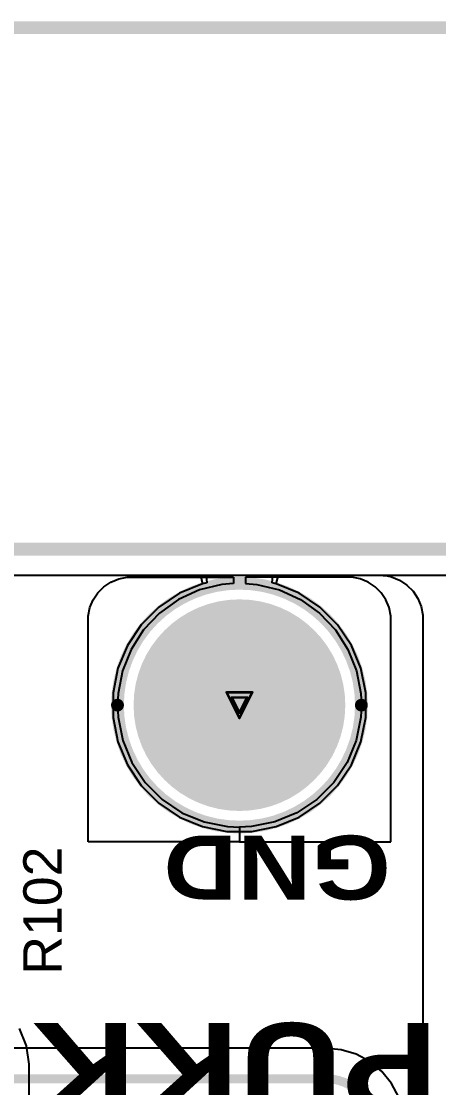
# Model space of a CAD drawing. Header units: inches. Extents: x -5 to 230, y -4 to 159.
# Drawn here: x 72.97 to 81.25, y 65.81 to 86.99 of the extents above; entities that cross this region are included whole.
import ezdxf

# ---------------------------------------------------------------- set-up
doc = ezdxf.new("R2010")
doc.units = ezdxf.units.IN
for name, color, linetype in [('Board Outline', 216, 'Continuous'), ('Bottom Layer', 5, 'Continuous'), ('Bottom Solder', 6, 'Continuous'), ('Dimension', 6, 'Continuous'), ('Drill Drawing', 1, 'Continuous'), ('Layer 1', 16, 'Continuous'), ('Layer 2', 76, 'Continuous'), ('Multi-Layer', 9, 'Continuous'), ('Pad Holes', 156, 'Continuous'), ('Top Layer', 1, 'Continuous'), ('Top Overlay', 2, 'Continuous'), ('Top Solder', 216, 'Continuous')]:
    doc.layers.add(name, color=color, linetype=linetype)
doc.styles.add('Arial', font='', dxfattribs={"height": 0.2})
doc.styles.add('Arial Black_Bold', font='', dxfattribs={"height": 0.2})
doc.styles.get('Arial').set_extended_font_data('Arial')
doc.styles.get('Arial Black_Bold').set_extended_font_data('Arial Black', bold=True)

# ---------------------------------------------------------------- blocks, each defined once
blk = doc.blocks.new('0_5___T____P___18')
at = {"layer": 'Bottom Layer'}
h = blk.add_hatch(color=5, dxfattribs=at)
edge = h.paths.add_edge_path()
edge.add_arc((0, 0), 2, 0, 360)
at = {"layer": 'Bottom Solder'}
h = blk.add_hatch(color=6, dxfattribs=at)
edge = h.paths.add_edge_path()
edge.add_arc((0, 0), 2.102, 0, 360)
at = {"layer": 'Layer 1'}
h = blk.add_hatch(color=16, dxfattribs=at)
edge = h.paths.add_edge_path()
edge.add_arc((0, 0), 2, 0, 360)
at = {"layer": 'Layer 2'}
h = blk.add_hatch(color=76, dxfattribs=at)
edge = h.paths.add_edge_path()
edge.add_arc((0, 0), 2, 0, 360)
at = {"layer": 'Multi-Layer'}
h = blk.add_hatch(color=9, dxfattribs=at)
edge = h.paths.add_edge_path()
edge.add_arc((0, 0), 2, 0, 360)
at = {"layer": 'Pad Holes'}
h = blk.add_hatch(color=7, dxfattribs=at)
edge = h.paths.add_edge_path()
edge.add_arc((0, 0), 1, 0, 360)
at = {"layer": 'Top Layer'}
h = blk.add_hatch(color=1, dxfattribs=at)
edge = h.paths.add_edge_path()
edge.add_arc((0, 0), 2, 0, 360)
at = {"layer": 'Top Solder'}
h = blk.add_hatch(color=216, dxfattribs=at)
edge = h.paths.add_edge_path()
edge.add_arc((0, 0), 2.102, 0, 360)

msp = doc.modelspace()

# ---------------------------------------------------------------- linework, layer by layer
at = {"layer": 'Board Outline'}
msp.add_lwpolyline([(-0.452, 76.509, 0.254, 0.254, 0), (93.452, 76.509, 0.254, 0.254, 0)], format="xyseb", dxfattribs=at)
at = {"layer": 'Bottom Layer'}
for p, q in [((71.683, 75.991), (76.523, 75.991)), ((76.523, 75.991), (76.565, 75.822)), ((78.029, 75.822), (78.071, 75.991)), ((78.071, 75.991), (84.397, 75.991)), ((76.109, 75.633), (75.698, 75.358)), ((76.565, 75.822), (76.109, 75.633)), ((78.485, 75.633), (78.029, 75.822)), ((78.896, 75.358), (78.485, 75.633)), ((75.698, 75.358), (75.349, 75.009)), ((79.245, 75.009), (78.896, 75.358)), ((75.349, 75.009), (75.074, 74.598)), ((79.52, 74.598), (79.245, 75.009)), ((75.074, 74.598), (74.885, 74.142)), ((79.709, 74.142), (79.52, 74.598)), ((74.885, 74.142), (74.789, 73.657)), ((79.805, 73.657), (79.709, 74.142)), ((74.789, 73.657), (74.789, 73.163)), ((79.805, 73.163), (79.805, 73.657)), ((74.789, 73.163), (74.885, 72.679)), ((79.709, 72.679), (79.805, 73.163)), ((74.885, 72.679), (75.074, 72.222)), ((79.52, 72.222), (79.709, 72.679)), ((75.074, 72.222), (75.349, 71.812)), ((79.245, 71.812), (79.52, 72.222)), ((75.349, 71.812), (75.698, 71.462)), ((78.896, 71.462), (79.245, 71.812)), ((75.698, 71.462), (76.109, 71.188)), ((78.485, 71.188), (78.896, 71.462)), ((76.109, 71.188), (76.565, 70.999)), ((78.029, 70.999), (78.485, 71.188)), ((76.565, 70.999), (77.05, 70.902)), ((77.544, 70.902), (78.029, 70.999)), ((77.05, 70.902), (77.544, 70.902)), ((73.072, 66.644), (72.93, 66.989)), ((73.121, 66.277), (73.072, 66.644)), ((73.121, 66.274), (73.121, 66.277)), ((73.121, 59.5), (73.121, 66.274))]:
    msp.add_line(p, q, dxfattribs=at)
at = {"layer": 'Dimension'}
msp.add_lwpolyline([(53.948, 86.868, 0.254, 0.254, 0), (96.5, 86.868, 0.254, 0.254, 0)], format="xyseb", dxfattribs=at)
at = {"layer": 'Drill Drawing'}
for points in [[(77.043, 73.664, 0.0508, 0.0508, 0), (77.551, 73.664, 0.0508, 0.0508, 0)], [(77.043, 73.664, 0.0508, 0.0508, 0), (77.297, 73.156, 0.0508, 0.0508, 0)], [(77.145, 73.563, 0.0508, 0.0508, 0), (77.449, 73.563, 0.0508, 0.0508, 0)], [(77.145, 73.563, 0.0508, 0.0508, 0), (77.297, 73.258, 0.0508, 0.0508, 0)], [(77.297, 73.156, 0.0508, 0.0508, 0), (77.551, 73.664, 0.0508, 0.0508, 0)], [(77.297, 73.258, 0.0508, 0.0508, 0), (77.449, 73.563, 0.0508, 0.0508, 0)]]:
    msp.add_lwpolyline(points, format="xyseb", dxfattribs=at)
for points in [[(77.03, 73.664, 0.0254, 0.0254, 1), (77.056, 73.664, 0.0254, 0.0254, 1)], [(77.03, 73.664, 0.0254, 0.0254, 1), (77.056, 73.664, 0.0254, 0.0254, 1)], [(77.132, 73.563, 0.0254, 0.0254, 1), (77.157, 73.563, 0.0254, 0.0254, 1)], [(77.132, 73.563, 0.0254, 0.0254, 1), (77.157, 73.563, 0.0254, 0.0254, 1)], [(77.437, 73.563, 0.0254, 0.0254, 1), (77.462, 73.563, 0.0254, 0.0254, 1)], [(77.437, 73.563, 0.0254, 0.0254, 1), (77.462, 73.563, 0.0254, 0.0254, 1)], [(77.538, 73.664, 0.0254, 0.0254, 1), (77.564, 73.664, 0.0254, 0.0254, 1)], [(77.538, 73.664, 0.0254, 0.0254, 1), (77.564, 73.664, 0.0254, 0.0254, 1)], [(77.284, 73.258, 0.0254, 0.0254, 1), (77.31, 73.258, 0.0254, 0.0254, 1)], [(77.284, 73.258, 0.0254, 0.0254, 1), (77.31, 73.258, 0.0254, 0.0254, 1)], [(77.284, 73.156, 0.0254, 0.0254, 1), (77.31, 73.156, 0.0254, 0.0254, 1)], [(77.284, 73.156, 0.0254, 0.0254, 1), (77.31, 73.156, 0.0254, 0.0254, 1)]]:
    msp.add_lwpolyline(points, format="xyseb", close=True, dxfattribs=at)
at = {"layer": 'Layer 1'}
msp.add_line((71.683, 75.991), (84.397, 75.991), dxfattribs=at)
at = {"layer": 'Layer 2'}
for p, q in [((71.683, 75.991), (76.523, 75.991)), ((76.523, 75.991), (76.565, 75.822)), ((78.029, 75.822), (78.071, 75.991)), ((78.071, 75.991), (80.063, 75.991)), ((80.063, 75.991), (80.063, 75.991)), ((80.063, 75.991), (80.063, 75.991)), ((80.063, 75.991), (80.063, 75.991)), ((80.063, 75.991), (80.227, 75.976)), ((80.227, 75.976), (80.319, 75.957)), ((80.319, 75.957), (80.478, 75.891)), ((80.478, 75.891), (80.622, 75.795)), ((76.109, 75.633), (75.698, 75.358)), ((76.565, 75.822), (76.109, 75.633)), ((78.485, 75.633), (78.029, 75.822)), ((78.896, 75.358), (78.485, 75.633)), ((80.622, 75.795), (80.744, 75.673)), ((80.744, 75.673), (80.84, 75.53)), ((80.84, 75.53), (80.906, 75.37)), ((75.698, 75.358), (75.349, 75.009)), ((79.245, 75.009), (78.896, 75.358)), ((80.906, 75.37), (80.939, 75.201)), ((75.349, 75.009), (75.074, 74.598)), ((79.52, 74.598), (79.245, 75.009)), ((80.939, 75.201), (80.939, 75.114)), ((80.939, 75.114), (80.939, 75.114)), ((80.939, 75.114), (80.939, 75.114)), ((80.939, 75.114), (80.94, 75.114)), ((80.94, 75.114), (80.94, 75.113)), ((80.94, 75.113), (80.94, 75.113)), ((80.94, 75.113), (80.94, 55.753)), ((75.074, 74.598), (74.885, 74.142)), ((79.709, 74.142), (79.52, 74.598)), ((74.885, 74.142), (74.789, 73.657)), ((79.805, 73.657), (79.709, 74.142)), ((74.789, 73.657), (74.789, 73.163)), ((79.805, 73.163), (79.805, 73.657)), ((74.789, 73.163), (74.885, 72.679)), ((79.709, 72.679), (79.805, 73.163)), ((74.885, 72.679), (75.074, 72.222)), ((79.52, 72.222), (79.709, 72.679)), ((75.074, 72.222), (75.349, 71.812)), ((79.245, 71.812), (79.52, 72.222)), ((75.349, 71.812), (75.698, 71.462)), ((78.896, 71.462), (79.245, 71.812)), ((75.698, 71.462), (76.109, 71.188)), ((78.485, 71.188), (78.896, 71.462)), ((76.109, 71.188), (76.565, 70.999)), ((78.029, 70.999), (78.485, 71.188)), ((76.565, 70.999), (77.05, 70.902)), ((77.544, 70.902), (78.029, 70.999)), ((77.05, 70.902), (77.544, 70.902))]:
    msp.add_line(p, q, dxfattribs=at)
at = {"layer": 'Top Layer'}
for p, q in [((71.616, 75.991), (76.635, 75.991)), ((76.65, 75.839), (76.565, 75.822)), ((76.635, 75.991), (76.65, 75.839)), ((77.944, 75.839), (77.959, 75.991)), ((78.029, 75.822), (77.944, 75.839)), ((77.959, 75.991), (84.509, 75.991)), ((76.109, 75.633), (75.698, 75.358)), ((76.565, 75.822), (76.109, 75.633)), ((78.485, 75.633), (78.029, 75.822)), ((78.896, 75.358), (78.485, 75.633)), ((75.698, 75.358), (75.349, 75.009)), ((79.245, 75.009), (78.896, 75.358)), ((75.349, 75.009), (75.074, 74.598)), ((79.52, 74.598), (79.245, 75.009)), ((75.074, 74.598), (74.885, 74.142)), ((79.709, 74.142), (79.52, 74.598)), ((74.885, 74.142), (74.789, 73.657)), ((79.805, 73.657), (79.709, 74.142)), ((74.789, 73.657), (74.789, 73.163)), ((79.805, 73.163), (79.805, 73.657)), ((74.789, 73.163), (74.885, 72.679)), ((79.709, 72.679), (79.805, 73.163)), ((74.885, 72.679), (75.074, 72.222)), ((79.52, 72.222), (79.709, 72.679)), ((75.074, 72.222), (75.349, 71.812)), ((79.245, 71.812), (79.52, 72.222)), ((75.349, 71.812), (75.698, 71.462)), ((78.896, 71.462), (79.245, 71.812)), ((75.698, 71.462), (76.109, 71.188)), ((78.485, 71.188), (78.896, 71.462)), ((76.109, 71.188), (76.565, 70.999)), ((78.029, 70.999), (78.485, 71.188)), ((76.565, 70.999), (77.05, 70.902)), ((77.544, 70.902), (78.029, 70.999)), ((77.05, 70.902), (77.544, 70.902)), ((79.013, 66.598), (70.188, 66.598)), ((79.054, 66.59), (79.013, 66.598)), ((79.319, 66.563), (79.054, 66.59)), ((79.613, 66.474), (79.319, 66.563)), ((79.885, 66.329), (79.613, 66.474)), ((80.122, 66.134), (79.885, 66.329)), ((80.318, 65.896), (80.122, 66.134)), ((80.463, 65.625), (80.318, 65.896))]:
    msp.add_line(p, q, dxfattribs=at)
for points in [[(70.141, 65.989, 0.178, 0.178, 0), (79.013, 65.989, 0.178, 0.178, 0)], [(79.013, 65.989, 0.178, 0.178, -0.414214), (79.978, 65.024, 0.178, 0.178, 0)]]:
    msp.add_lwpolyline(points, format="xyseb", dxfattribs=at)
msp.add_lwpolyline([(78.968, 65.989, 0.0889, 0.0889, 1), (79.057, 65.989, 0.0889, 0.0889, 1)], format="xyseb", close=True, dxfattribs=at)
msp.add_lwpolyline([(78.968, 65.989, 0.0889, 0.0889, 1), (79.057, 65.989, 0.0889, 0.0889, 1)], format="xyseb", close=True, dxfattribs=at)
at = {"layer": 'Top Overlay'}
for p, q in [((74.604, 75.762), (74.744, 75.856)), ((74.744, 75.856), (74.9, 75.92)), ((74.9, 75.92), (75.065, 75.953)), ((75.065, 75.953), (75.149, 75.953)), ((75.149, 75.953), (77.178, 75.953)), ((75.149, 75.953), (75.149, 75.953)), ((75.149, 75.953), (75.149, 75.953)), ((77.178, 75.953), (77.178, 75.829)), ((79.445, 75.953), (77.416, 75.953)), ((77.416, 75.953), (77.416, 75.829)), ((79.529, 75.953), (79.445, 75.953)), ((79.445, 75.953), (79.445, 75.953)), ((79.445, 75.953), (79.445, 75.953)), ((79.694, 75.92), (79.529, 75.953)), ((79.85, 75.856), (79.694, 75.92)), ((79.991, 75.762), (79.85, 75.856)), ((74.391, 75.503), (74.484, 75.643)), ((74.484, 75.643), (74.604, 75.762)), ((76.502, 75.698), (76.084, 75.507)), ((76.949, 75.807), (76.502, 75.698)), ((77.178, 75.829), (76.949, 75.807)), ((77.416, 75.829), (77.645, 75.807)), ((77.645, 75.807), (78.092, 75.698)), ((78.092, 75.698), (78.51, 75.507)), ((80.11, 75.643), (79.991, 75.762)), ((80.204, 75.503), (80.11, 75.643)), ((74.326, 75.347), (74.391, 75.503)), ((76.084, 75.507), (75.71, 75.239)), ((78.51, 75.507), (78.885, 75.239)), ((80.268, 75.347), (80.204, 75.503)), ((74.293, 75.181), (74.326, 75.347)), ((75.71, 75.239), (75.392, 74.906)), ((78.885, 75.239), (79.202, 74.906)), ((80.301, 75.181), (80.268, 75.347)), ((74.293, 75.097), (74.293, 75.181)), ((74.293, 70.694), (74.293, 75.097)), ((80.301, 75.097), (80.301, 75.181)), ((80.301, 70.694), (80.301, 75.097)), ((75.392, 74.906), (75.144, 74.519)), ((79.202, 74.906), (79.45, 74.519)), ((75.144, 74.519), (74.973, 74.092)), ((79.45, 74.519), (79.621, 74.092)), ((74.973, 74.092), (74.886, 73.64)), ((79.621, 74.092), (79.708, 73.64)), ((74.886, 73.64), (74.875, 73.41)), ((79.708, 73.64), (79.719, 73.41)), ((74.875, 73.41), (74.887, 73.173)), ((79.719, 73.41), (79.707, 73.173)), ((74.887, 73.173), (74.979, 72.707)), ((79.707, 73.173), (79.615, 72.707)), ((74.979, 72.707), (75.161, 72.269)), ((79.615, 72.707), (79.433, 72.269)), ((75.161, 72.269), (75.425, 71.874)), ((79.433, 72.269), (79.169, 71.874)), ((75.425, 71.874), (75.761, 71.538)), ((79.169, 71.874), (78.833, 71.538)), ((75.761, 71.538), (76.155, 71.274)), ((78.833, 71.538), (78.439, 71.274)), ((76.155, 71.274), (76.594, 71.093)), ((78.439, 71.274), (78, 71.093)), ((76.594, 71.093), (77.06, 71)), ((77.06, 71), (77.297, 70.988)), ((77.534, 71), (77.297, 70.988)), ((77.297, 70.988), (77.297, 70.988)), ((77.297, 70.988), (77.297, 70.694)), ((77.297, 70.988), (77.297, 70.988)), ((77.297, 70.988), (77.297, 70.694)), ((78, 71.093), (77.534, 71)), ((77.297, 70.694), (74.293, 70.694)), ((77.297, 70.694), (80.301, 70.694))]:
    msp.add_line(p, q, dxfattribs=at)
for points in [[(79.719, 73.41, 0.254, 0.254, 1), (74.875, 73.41, 0.254, 0.254, 1)], [(74.812, 73.41, 0.127, 0.127, 1), (74.939, 73.41, 0.127, 0.127, 1)], [(79.655, 73.41, 0.127, 0.127, 1), (79.782, 73.41, 0.127, 0.127, 1)]]:
    msp.add_lwpolyline(points, format="xyseb", close=True, dxfattribs=at)

# ---------------------------------------------------------------- block references
at = {"rotation": 90}
msp.add_blockref('0_5___T____P___18', (77.297, 73.41), dxfattribs=at)

# ---------------------------------------------------------------- texts
at = {"layer": 'Top Overlay'}
for s, height, rotation, style, p in [('GND', 1.27, 180, 'Arial Black_Bold', (80.301, 70.818)), ('R102', 0.762, 90, 'Arial', (73.767, 68.056)), ('PUKK DIPSLAY MODULE', 1.778, 180, 'Arial Black_Bold', (81.238, 67.095))]:
    msp.add_text(s, height=height, rotation=rotation, dxfattribs=dict(at, style=style)).set_placement(p)

doc.saveas('drawing.dxf')
